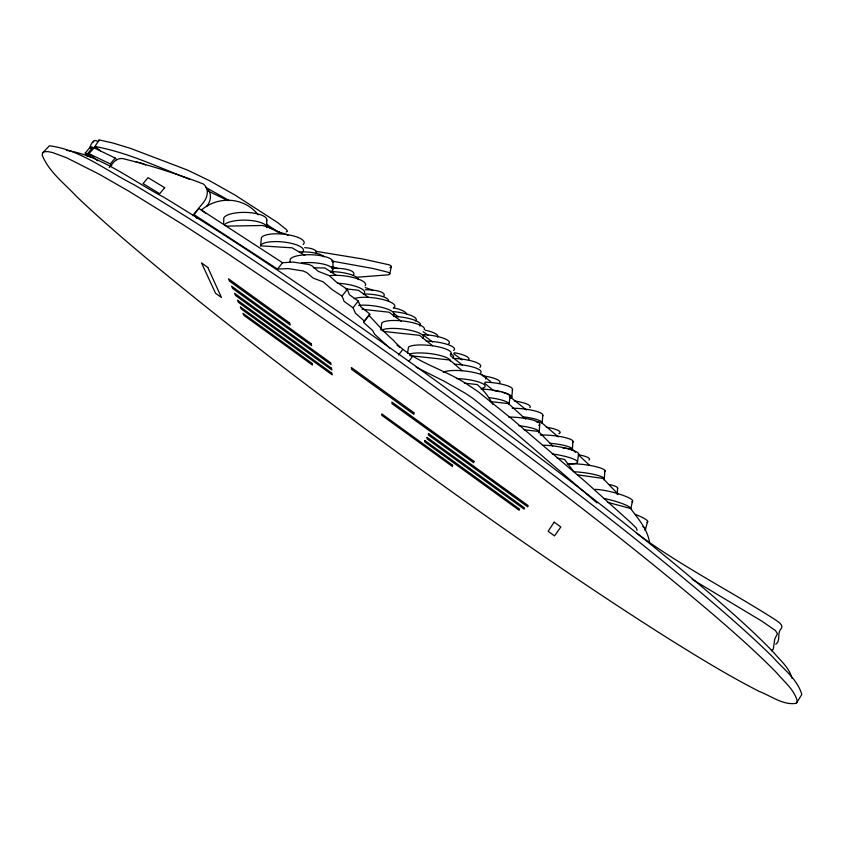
<?xml version="1.0" encoding="UTF-8"?>
<svg xmlns="http://www.w3.org/2000/svg" width="844" height="844" viewBox="0 0 844 844"><rect width="100%" height="100%" fill="white"/><g stroke="black" fill="none" stroke-linecap="round" stroke-linejoin="round"><path stroke-width="1.27" d="M266.767 219.978L266.757 227.606A21.627 6.847 1.1 0 0 248.452 220.284A21.627 6.847 1.1 0 0 224.325 224.81M223.649 223.618L223.808 217.995A21.596 6.942 1.1 0 1 242.85 212.403A21.596 6.942 1.1 0 1 265.417 217.277L266.24 218.163A21.596 6.942 1.1 0 1 266.493 220.875M368.786 315.308C376.814 323.505 384.252 332.473 393.209 340.09C413.127 362.962 445.579 368.849 469.865 386.151A33.823 6.488 36.7 0 1 478.917 392.291L511.823 418.856L585.757 482.029L631.386 523.143L636.376 528.165L637.062 530.306M332.831 269.278L333.042 261.534M289.935 262.294L290.209 259.256A21.627 6.372 2.2 0 1 310.012 254.719A21.627 6.372 2.2 0 1 332.008 259.868L332.715 260.701A21.627 6.372 2.2 0 1 333.011 262.368M617.217 494.616L617.576 487.632A21.227 3.481 5.3 0 0 609.326 484.551M572.432 449.261L572.876 440.863A21.385 4.093 5.5 0 0 540.255 435.05M304.789 255.363L292.161 247.83L260.564 245.826L261.429 237.67A21.617 6.509 5.6 0 1 280.82 233.946A21.617 6.509 5.6 0 1 302.996 240.297L303.745 241.194A21.617 6.509 5.6 0 1 303.091 244.507M539.073 432.265L539.833 424.332A21.67 4.347 5.7 0 0 539.865 423.762L539.538 423.161A21.67 4.347 5.7 0 0 508.637 417.073M542.829 415.491L542.091 423.255A21.3 4.294 5.7 0 0 522.352 416.714M509.934 396.669L509.143 404.529A21.596 4.568 6 0 0 488.655 397.629M511.749 397.345L512.519 389.633M604.23 478.801L604.926 470.393A21.511 3.819 7.1 0 0 590.178 465.487A21.511 3.819 7.1 0 0 568.16 463.894M407.546 353.098L408.507 347.106A21.817 5.233 6.5 0 1 429.649 345.439A21.817 5.233 6.5 0 1 450.527 351.695L451.023 352.423A21.817 5.233 6.5 0 1 450.295 354.396M380.76 329.972L381.847 322.872A21.744 5.507 6.8 0 1 402.641 320.952A21.744 5.507 6.8 0 1 423.73 327.44L424.268 328.211A21.744 5.507 6.8 0 1 424.247 329.656M577.539 461.953L578.551 453.428A21.807 4.125 9.5 0 0 564.752 447.964A21.807 4.125 9.5 0 0 543.346 445.263M42.601 152.912L42.2 155.127C48.878 171.923 64.397 183.359 76.361 196.304C104.318 222.932 133.837 247.841 163.567 272.443C242.787 337.473 324.55 399.349 407.357 459.727C490.881 520.294 575.471 579.48 662.551 634.867C694.211 654.733 726.04 674.472 759.357 691.479C771.099 695.941 783.274 705.584 796.325 703.295L801.8 694.485C797.337 678.903 782.768 668.564 772.524 656.737C749.799 634.456 725.724 613.609 701.459 593.026C624.56 528.513 544.718 467.608 463.926 408.085A744.218 85.592 36.7 0 0 355.883 330.479C283.362 279.849 210.188 229.969 134.133 184.762C106.713 171.037 80.486 149.662 49.427 145.801L42.601 152.912L44.426 151.72L47.739 151.582L52.528 152.542L66.687 157.807L99.434 174.349L128.815 191.198L183.538 224.968L226.414 252.778L298.533 301.371L350.471 337.494A744.798 82.934 36.7 0 1 458.577 415.259C545.54 479.466 631.629 545.013 713.94 615.128C735.546 633.802 757.036 652.676 776.976 673.143C784.245 681.91 794.499 689.801 797.285 701.311L796.325 703.295M356.959 277.233L388.388 274.838L389.749 273.962L391.299 266.715A4.969 1.414 12.3 0 0 388.926 264.773L362.867 259.002L316.173 251.364M594.83 489.393A21.659 3.756 14.2 0 1 617.08 493.413A21.659 3.756 14.2 0 1 632.578 500.481L630.848 508.774A21.691 3.65 14.2 0 0 604.135 498.54M645.523 529.262L647.675 521.202A21.395 3.608 17.4 0 0 635.363 514.418M260.564 245.826L260.722 245.372A21.638 6.414 5.6 0 1 287.118 242.513A21.638 6.414 5.6 0 1 302.437 252.145M98.031 141.697C93.578 137.551 90.508 144.978 89.717 148.354M93.505 141.275L93.441 142.035M85.202 153.102L87.438 153.851L92.26 148.101L90.002 147.373L85.202 153.102L87.248 156.214M90.002 147.373L90.076 148.122M100.552 150.886L94.918 146.508L99.159 139.914L112.843 142.995L130.82 148.491L187.431 170.045L209.481 180.679L235.159 195.164L277.697 222.616L286.443 229.621L287.53 231.245L286.2 231.963M89.759 147.605L91.563 146.824L94.275 148.069M364.64 321.321L355.451 313.229L353.035 307.775L344.13 301.403L342.052 296.075L332.293 289.735L323.21 281.875L313.05 278.056L306.878 272.633L302.943 270.924L288.047 268.582L277.497 269.078L193.92 214.576L198.92 208.436L282.529 262.727L293.195 262.083L309.094 264.51L312.143 265.944L318.304 271.367L329.308 275.64L336.271 282.012L347.327 289.313L349.353 294.693L358.246 301.055L360.61 306.572L369.535 313.789L369.915 314.485L363.68 321.933L363.838 322.651L372.552 330.437L374.62 334.182L389.664 348.087M398.505 355.029L402.757 349.458M408.886 361.295L412.421 356.643M363.68 321.933L368.955 315.086M353.035 307.775L358.246 301.055M342.052 296.075L347.327 289.313M277.497 269.078L282.529 262.727M192.738 215.621L203.383 202.528A16.469 12.85 -36.8 0 0 203.32 183.971A1401.662 977.489 -71.4 0 0 134.956 161.668L123.319 158.704A8.967 6.794 -37.8 0 0 113.37 162.544L109.245 167.502M115.217 158.06L94.117 147.89L88.915 153.671L110.311 163.947L115.217 158.06L116.662 159.685M94.918 146.508C127.571 152.353 158.577 167.291 189.457 179.297M369.777 314.675L369.218 314.939M775.773 644.225C780.616 641.24 777.25 634.097 780.289 629.782C785.321 625.32 777.303 621.332 774.127 618.99C728.477 589.935 679.884 565.427 636.397 533.06M389.939 267.601L390.835 267.2M771.374 650.777L773.336 649.036L774.76 639.003L777.461 633.739L775.404 630.479L761.742 621.089L692.185 579.332M66.739 150.369C101.786 155.992 132.645 181.091 163.652 197.148C231.657 238.43 297.531 283.109 362.741 328.654A729.575 86.267 36.7 0 1 467.829 404.076C551.881 466.057 635.047 529.399 714.372 597.373C734.702 615.086 754.937 632.968 773.631 652.412C780.204 660.451 789.425 667.72 791.936 678.207M226.245 226.129L262.347 225.496A58.5 55.715 -14.6 0 1 281.094 233.556M313.324 267.812L324.951 267.981L336.102 275.249M345.365 288.827L358.31 290.241L368.364 297.257M361.981 309.252L389.126 312.217L401.301 321.29M383.06 331.365L419.552 335.342L432.518 345.681M409.72 355.63L449.778 360.008L462.143 370.748M464.411 383.155L477.271 384.569L480.426 387.533A68.596 67.436 2.5 0 1 492.769 404.297M490.269 401.607L508.457 403.59L525.527 419.057M536.204 421.8L541.278 422.359L558.253 436.886M524.113 429.818L538.461 431.389L552.704 445.98M562.864 447.985L571.884 448.976L575.555 452.3M577.908 474.908L602.975 478.411L617.998 494.078M331.544 261.018L372.331 268.371L387.364 272.042A4.98 1.393 12.3 0 1 389.749 273.962M557.114 458.081L564.499 459.389L573.065 470.752M607.448 502.264L630.51 508.468C638.148 518.543 647.105 528.829 649.426 541.648M416.166 367.203L444.176 381.214L464.791 392.945A33.865 6.319 36.7 0 1 473.843 399.106L514.534 432.17L597.024 502.929M208.341 191.124L227.943 200.661M266.662 226.435L273.772 229.895M205.683 187.368L229.378 200.64M330.922 270.998L333.148 272.412M266.345 224.05L277.201 231.53M423.108 331.713L428.404 335.458M394.085 313.725L398.252 316.711M205.535 213.194L201.273 210.135A38.592 36.482 -14 0 1 258.18 214.872M453.703 353.72L462.079 359.882M397.007 345.196L399.877 347.327M423.35 335.036L432.613 341.989M480.373 373.67L490.807 381.657M450.358 355.63L462.428 365.135M97.609 160.75L88.915 153.671M509.312 396.205L526.403 410.015M484.498 383.092L493.276 390.466M579.227 455.623L589.608 465.329M87.438 153.851L90.656 157.248M110.311 163.947L111.767 165.551M324.107 256.892L323.716 256.439A21.248 6.341 0.7 0 0 299.24 251.966M193.92 214.576L196.99 218.396M99.022 140.705L98.695 140.115M363.817 293.965A21.311 5.781 2.8 0 1 387.755 299.145L388.346 299.905A21.311 5.781 2.8 0 1 388.451 301.424M419.795 326.027A21.353 5.465 6.8 0 0 420.354 323.948L419.816 323.178A21.353 5.465 6.8 0 0 393.515 316.363M451.012 354.079A21.448 5.096 6.5 0 1 452.795 358.183M453.639 350.45A21.416 5.201 6.5 0 0 454.378 348.498L453.903 347.77A21.416 5.201 6.5 0 0 426.03 341.113M480.774 372.626A21.49 4.948 6.2 0 0 480.996 371.349L480.563 370.664A21.49 4.948 6.2 0 0 454.673 364.249M509.586 397.25A21.575 4.674 6 0 0 509.913 396.058L509.533 395.403A21.575 4.674 6 0 0 481.101 389.116M518.923 425.714A21.701 4.252 5.8 0 1 538.672 432.772M539.432 424.859A21.67 4.347 5.7 0 1 538.662 425.334M276.927 231.667A21.248 6.404 6.3 0 1 287.962 235.244M393.758 307.849A20.615 5.38 7 0 1 405.943 312.839L406.491 313.599A20.615 5.38 7 0 1 406.681 314.327M425.323 330.226A20.667 5.159 6.6 0 1 437.276 335.036L437.772 335.754A20.667 5.159 6.6 0 1 437.698 337.104M468.726 359.776A20.731 4.927 6.3 0 0 468.905 358.51L468.462 357.814A20.731 4.927 6.3 0 0 454.188 352.697M331.597 266.662A20.562 5.834 5.7 0 1 337.927 268.677M498.962 383.535A20.805 4.674 6 0 0 499.912 381.815L499.532 381.161A20.805 4.674 6 0 0 482.831 375.833M552.229 453.977A21.828 4.02 9.5 0 1 576.114 460.381A21.828 4.02 9.5 0 1 567.39 463.883M578.805 454.019A21.807 4.125 9.5 0 1 578.699 454.547M330.542 271.652A21.279 5.971 5.5 0 1 357.381 277.982L358.025 278.805A21.279 5.971 5.5 0 1 358.31 279.607M574.036 471.785A21.543 3.714 7.1 0 1 596.592 475.056A21.543 3.714 7.1 0 1 603.566 479.687M605.137 470.92A21.511 3.819 7.1 0 1 604.473 471.838M550.13 443.3A21.406 3.988 5.5 0 1 571.884 450.253M573.15 441.423A21.385 4.093 5.5 0 1 572.601 442.435M136.211 162.322A14.264 3.228 30.3 0 1 145.601 164.981M206.485 188.096A16.395 12.818 -36.8 0 1 206.569 206.59M353.393 275.081A20.889 6.066 -1.9 0 0 353.594 272.707L352.95 271.958A20.889 6.066 -1.9 0 0 331.903 268.339M383.63 296.339A20.931 5.792 -1.9 0 0 383.988 294.071L383.398 293.353A20.931 5.792 -1.9 0 0 365.368 289.745M415.607 320.994A20.984 5.423 6.9 0 0 416.134 318.926L415.596 318.167A20.984 5.423 6.9 0 0 393.346 311.647M448.597 343.856A21.037 5.191 6.5 0 0 449.293 341.904L448.818 341.187A21.037 5.191 6.5 0 0 423.182 334.635M315.962 253.654A20.868 6.414 -6 0 0 315.972 251.132L315.266 250.383A20.868 6.414 -6 0 0 304.695 247.661M480.468 366.802A21.1 4.937 6.2 0 1 479.825 367.372M454.842 358.5A21.1 4.937 6.2 0 1 480.268 364.851L480.69 365.536A21.1 4.937 6.2 0 1 480.763 366.19M502.201 392.26A21.206 4.579 5.9 0 1 510.704 398.421M494.457 390.814A21.206 4.579 5.9 0 1 497.169 391.236M498.044 391.394A21.206 4.579 5.9 0 1 499.764 391.721M512.181 390.202A21.184 4.684 5.9 0 0 512.508 389.01L512.139 388.367A21.184 4.684 5.9 0 0 485.131 382.153M542.428 416.018A21.279 4.389 5.7 0 0 542.871 414.91L542.555 414.309A21.279 4.389 5.7 0 0 512.255 408.264M456.382 378.555A21.912 4.853 6.2 0 1 480.489 382.638A21.912 4.853 6.2 0 1 481.745 388.398M485.638 378.998A21.891 4.958 6.2 0 0 485.88 377.722L485.448 377.025A21.891 4.958 6.2 0 0 464.844 371.012A21.891 4.958 6.2 0 0 443.269 372.415M409.73 354.005A21.838 5.127 6.5 0 1 434.365 354.237A21.838 5.127 6.5 0 1 450.285 361.032M381.741 330.152A21.775 5.402 6.8 0 1 408.665 329.951A21.775 5.402 6.8 0 1 422.781 338.127M358.584 305.391A21.722 5.655 7.1 0 1 383.851 307.902A21.722 5.655 7.1 0 1 393.262 315.202M394.19 307.438A21.691 5.75 7.2 0 1 393.325 308.049M354.227 298.671A21.691 5.75 7.2 0 1 375.527 298.08A21.691 5.75 7.2 0 1 394.021 304.41L394.612 305.222A21.691 5.75 7.2 0 1 394.697 306.752M337.442 283.215A21.68 5.887 7.5 0 1 359.027 287.561A21.68 5.887 7.5 0 1 363.31 294.155M365.083 285.799A21.659 5.982 7.5 0 0 365.346 283.478L364.703 282.634A21.659 5.982 7.5 0 0 330.141 275.598M301.519 262.938A21.649 6.277 2.1 0 1 326.544 264.974A21.649 6.277 2.1 0 1 330.542 272.369M274.933 230.581A20.878 6.52 0.7 0 1 281.179 233.429M632.726 501.03A21.659 3.756 14.2 0 1 631.966 501.842M642.949 526.624A21.427 3.503 17.4 0 1 644.721 529.969M647.791 521.729A21.395 3.608 17.4 0 1 646.979 522.457M529.832 407.631A20.889 4.41 5.8 0 0 530.222 406.513L529.884 405.901A20.889 4.41 5.8 0 0 514.323 400.921M559.625 433.246A20.984 4.125 5.6 0 1 558.855 433.689M546.279 427.169A20.984 4.125 5.6 0 1 559.836 431.643L560.121 432.212A20.984 4.125 5.6 0 1 560.057 432.75M617.766 488.106A21.227 3.481 5.3 0 1 617.597 488.549M588.954 460.001A21.1 3.819 5.4 0 0 589.545 459.052L589.312 458.535A21.1 3.819 5.4 0 0 578.509 454.747M365.241 287.656A20.583 5.581 7.4 0 1 373.016 290.6M424.806 440.505L424.775 441.918L519.102 510.251L519.619 509.154L424.806 440.505M427.117 437.424L427.064 438.891L524.082 509.111L524.62 507.993L427.117 437.435M428.467 433.51L428.414 435.008L527.658 506.801L528.217 505.661L428.467 433.51M452.584 465.223L452.416 466.5L381.952 415.427L381.773 413.908L452.584 465.223M473.959 461.33L473.663 462.723L392.027 403.706L391.901 402.018L473.959 461.33M554.17 522.151L548.136 531.266L554.508 535.887L560.838 526.972L554.17 522.151M164.675 187.695L159.706 193.73L143.058 183.633L147.995 177.651L164.675 187.695M289.576 322.914L228.555 278.837L229.526 281.157L290.241 325.014L289.576 322.914M413.887 412.695L351.357 367.53L351.695 369.408L413.908 414.351L413.887 412.695M207.814 267.464L201.494 262.906L215.547 293.248L221.466 297.531L207.814 267.464M311.13 343.656L231.636 286.2L232.585 288.437L311.679 345.618L311.13 343.656M330.626 362.751L234.632 293.322L235.539 295.495L331.059 364.587L330.626 362.751M331.439 368.184L237.523 300.221L238.409 302.321L331.861 369.967L331.428 368.184M331.724 373.09L240.329 306.899L241.184 308.936L332.146 374.831L331.724 373.09M311.932 363.3L243.04 313.377L243.874 315.35L312.438 365.051L311.932 363.3"/></g></svg>
